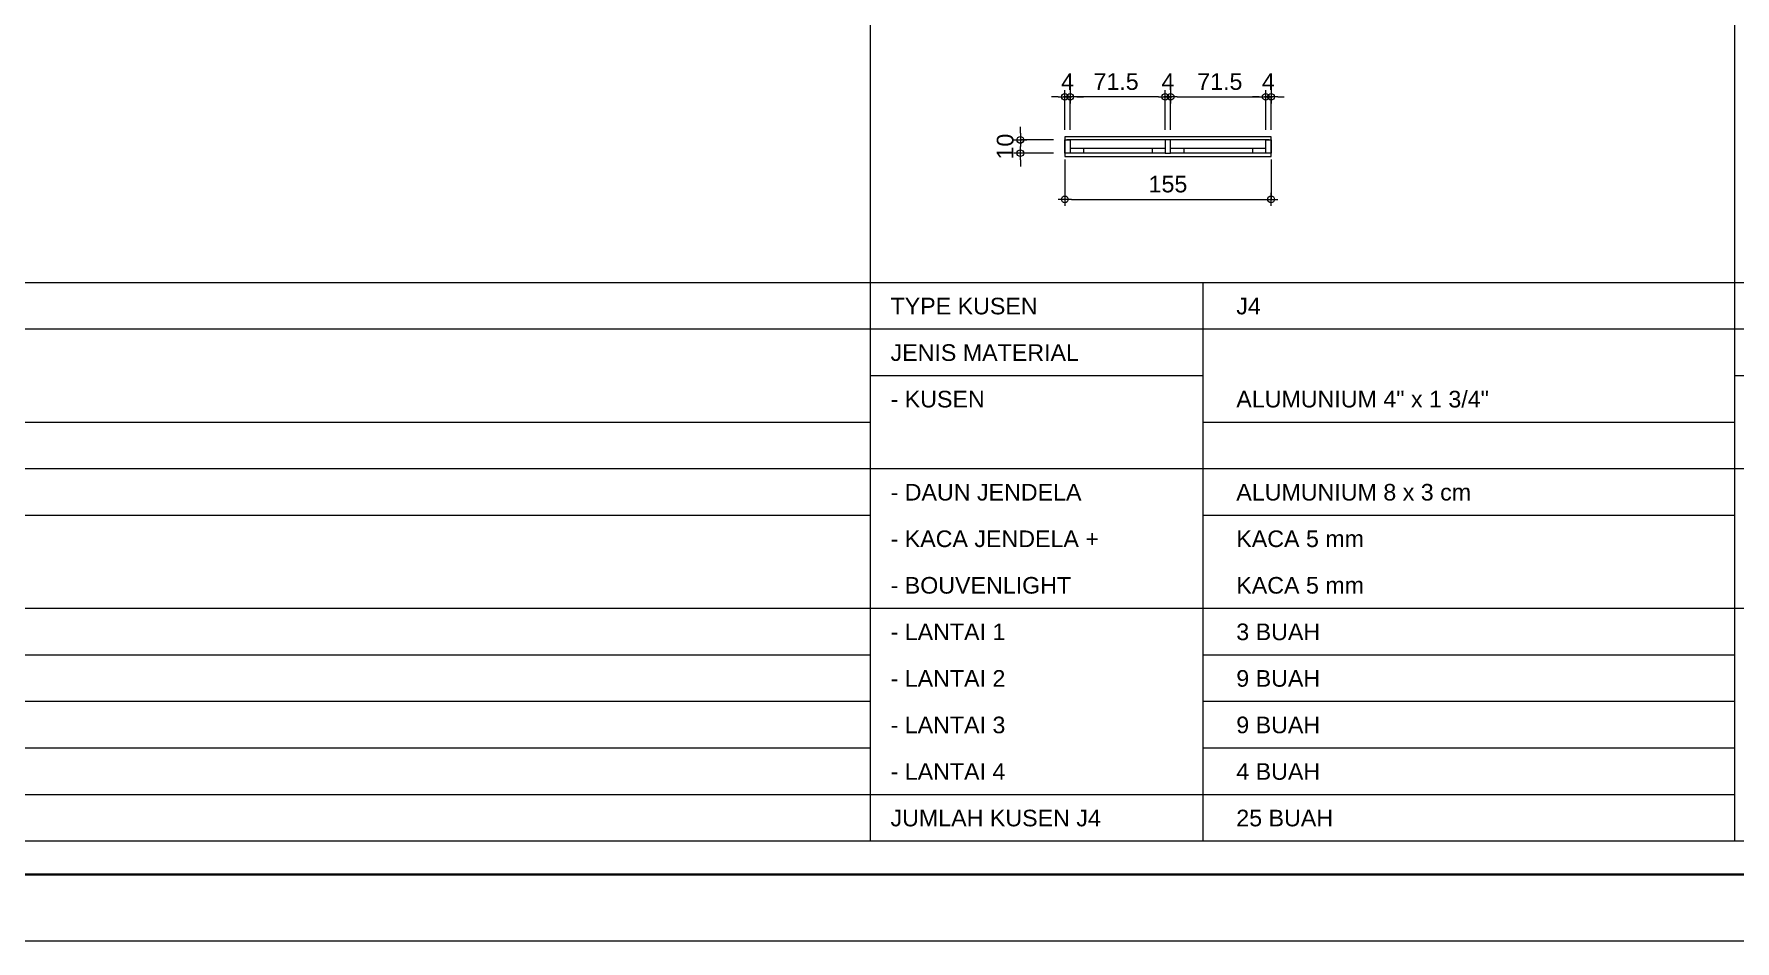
# Model space of a CAD drawing. Header units: millimetres. Extents: x -11 to 1625, y -267 to 180.
# Drawn here: x 1011.8 to 1037.38, y -102 to -88.36 of the extents above; entities that cross this region are included whole.
import ezdxf
from ezdxf.enums import TextEntityAlignment as Align

# ---------------------------------------------------------------- set-up
doc = ezdxf.new("R2010")
doc.units = ezdxf.units.MM
for name, color, linetype, lineweight in [('GRS KOP', 1, 'Continuous', 35), ('kop', 7, 'Continuous', 20), ('kus', 63, 'Continuous', 15), ('lan', 7, 'Continuous', 15), ('not', 7, 'Continuous', 20), ('u', 6, 'Continuous', 20)]:
    doc.layers.add(name, color=color, linetype=linetype, lineweight=lineweight)
doc.styles.add('BARU', font='complex.shx')
doc.styles.get("Standard").update_dxf_attribs({"font": 'ARIALUNI.TTF'})
doc.dimstyles.new('SK 50', dxfattribs={"dimtxt": 0.25, "dimasz": 0.1, "dimexe": 0, "dimexo": 0, "dimgap": 0.1, "dimtad": 1, "dimdec": 0, "dimlfac": 50, "dimzin": 12, "dimdsep": 46, "dimtxsty": 'Standard', "dimblk": 'BULAT', "dimcen": 0.1, "dimclrd": 256, "dimclre": 256, "dimclrt": 256, "dimadec": 0, "dimazin": 3, "dimtfac": 1, "dimtdec": 0, "dimtofl": 0, "dimtmove": 0, "dimatfit": 3, "dimldrblk": 'BULAT', "dimfxl": 0, "dimtolj": 1, "dimtzin": 0, "dimlwd": -1, "dimlwe": -1, "dimarcsym": 0})

# ---------------------------------------------------------------- blocks, each defined once
blk = doc.blocks.new('kop')
at = {"layer": 'GRS KOP'}
blk.add_lwpolyline([(1, 54), (83, 54), (83, 1), (1, 1)], close=True, dxfattribs=at)
at = {"layer": 'kop', "color": 7}
blk.add_line((0, 0), (84, 0), dxfattribs=at)
at = {"layer": 'kop', "style": 'BARU', "flags": 4}
for p, height in [((73.8, 5.4), 0.35), ((80.303, 5.382), 0.25), ((73.8, 4.9), 0.35), ((80.303, 4.882), 0.25), ((73.8, 4.4), 0.35), ((80.303, 4.382), 0.25)]:
    blk.add_attdef('-', p, '', height=height, dxfattribs=at)
at = {"layer": 'kop', "flags": 4}
for tag, p in [('AR-00', (78.057, 2.648)), ('00', (81.238, 2.647))]:
    blk.add_attdef(tag, text='', height=0.35, dxfattribs=at).set_placement(p, align=Align.MIDDLE)
blk = doc.blocks.new('BULAT')
for p, q in [((-1, 0), (1, 0)), ((0, -1), (0, 1))]:
    blk.add_line(p, q)
blk.add_circle((0, 0), 0.5)
blk = doc.blocks.new('*D2163')
at = {"layer": 'Defpoints', "color": 0, "ltscale": 0.15}
for p in [(1028.889, -89.303), (1028.809, -89.803), (1028.889, -89.803)]:
    blk.add_point(p, dxfattribs=at)
at = {"layer": 'u', "ltscale": 0.15}
for p, q in [((1028.709, -89.303), (1028.609, -89.303)), ((1028.809, -89.803), (1028.809, -89.303)), ((1028.889, -89.803), (1028.889, -89.303)), ((1028.989, -89.303), (1029.089, -89.303))]:
    blk.add_line(p, q, dxfattribs=at)
at = {"layer": 'u', "ltscale": 0.15, "xscale": 0.1, "yscale": 0.1, "zscale": 0.1}
blk.add_blockref('BULAT', (1028.809, -89.303), dxfattribs=at)
at = {"layer": 'u', "ltscale": 0.15, "xscale": 0.1, "yscale": 0.1, "zscale": 0.1, "rotation": 180}
blk.add_blockref('BULAT', (1028.889, -89.303), dxfattribs=at)
at = {"layer": 'u', "ltscale": 0.15, "insert": (1028.849, -89.078), "char_height": 0.25, "attachment_point": 5}
blk.add_mtext('\\A1;4', dxfattribs=at)
blk = doc.blocks.new('*D2164')
at = {"layer": 'Defpoints', "color": 0, "ltscale": 0.15}
for p in [(1030.319, -89.303), (1028.889, -89.803), (1030.319, -89.803)]:
    blk.add_point(p, dxfattribs=at)
at = {"layer": 'u', "ltscale": 0.15}
for p, q in [((1028.889, -89.803), (1028.889, -89.303)), ((1028.989, -89.303), (1030.219, -89.303)), ((1030.319, -89.803), (1030.319, -89.303))]:
    blk.add_line(p, q, dxfattribs=at)
at = {"layer": 'u', "ltscale": 0.15, "xscale": 0.1, "yscale": 0.1, "zscale": 0.1, "rotation": 180}
blk.add_blockref('BULAT', (1028.889, -89.303), dxfattribs=at)
at = {"layer": 'u', "ltscale": 0.15, "xscale": 0.1, "yscale": 0.1, "zscale": 0.1}
blk.add_blockref('BULAT', (1030.319, -89.303), dxfattribs=at)
at = {"layer": 'u', "ltscale": 0.15, "insert": (1029.629, -89.076), "char_height": 0.25, "attachment_point": 5}
blk.add_mtext('\\A1;71.5', dxfattribs=at)
blk = doc.blocks.new('*D2165')
at = {"layer": 'Defpoints', "color": 0, "ltscale": 0.15}
for p in [(1030.399, -89.303), (1030.319, -89.803), (1030.399, -89.803)]:
    blk.add_point(p, dxfattribs=at)
at = {"layer": 'u', "ltscale": 0.15}
for p, q in [((1030.219, -89.303), (1030.119, -89.303)), ((1030.319, -89.803), (1030.319, -89.303)), ((1030.399, -89.803), (1030.399, -89.303)), ((1030.499, -89.303), (1030.599, -89.303))]:
    blk.add_line(p, q, dxfattribs=at)
at = {"layer": 'u', "ltscale": 0.15, "xscale": 0.1, "yscale": 0.1, "zscale": 0.1}
blk.add_blockref('BULAT', (1030.319, -89.303), dxfattribs=at)
at = {"layer": 'u', "ltscale": 0.15, "xscale": 0.1, "yscale": 0.1, "zscale": 0.1, "rotation": 180}
blk.add_blockref('BULAT', (1030.399, -89.303), dxfattribs=at)
at = {"layer": 'u', "ltscale": 0.15, "insert": (1030.359, -89.078), "char_height": 0.25, "attachment_point": 5}
blk.add_mtext('\\A1;4', dxfattribs=at)
blk = doc.blocks.new('*D2166')
at = {"layer": 'Defpoints', "color": 0, "ltscale": 0.15}
for p in [(1027.299, -90.246), (1030.399, -90.246), (1030.399, -90.846)]:
    blk.add_point(p, dxfattribs=at)
at = {"layer": 'u', "ltscale": 0.15}
for p, q in [((1027.299, -90.246), (1027.299, -90.846)), ((1030.399, -90.246), (1030.399, -90.846)), ((1027.399, -90.846), (1030.299, -90.846))]:
    blk.add_line(p, q, dxfattribs=at)
at = {"layer": 'u', "ltscale": 0.15, "xscale": 0.1, "yscale": 0.1, "zscale": 0.1, "rotation": 180}
blk.add_blockref('BULAT', (1027.299, -90.846), dxfattribs=at)
at = {"layer": 'u', "ltscale": 0.15, "xscale": 0.1, "yscale": 0.1, "zscale": 0.1}
blk.add_blockref('BULAT', (1030.399, -90.846), dxfattribs=at)
at = {"layer": 'u', "ltscale": 0.15, "insert": (1028.849, -90.618), "char_height": 0.25, "attachment_point": 5}
blk.add_mtext('\\A1;155', dxfattribs=at)
blk = doc.blocks.new('*D2167')
at = {"layer": 'Defpoints', "color": 0, "ltscale": 0.15}
for p in [(1026.629, -89.953), (1027.129, -89.953), (1027.129, -90.153)]:
    blk.add_point(p, dxfattribs=at)
at = {"layer": 'u', "ltscale": 0.15}
for p, q in [((1026.629, -89.853), (1026.629, -89.753)), ((1027.129, -89.953), (1026.629, -89.953)), ((1027.129, -90.153), (1026.629, -90.153)), ((1026.629, -90.253), (1026.629, -90.353))]:
    blk.add_line(p, q, dxfattribs=at)
at = {"layer": 'u', "ltscale": 0.15, "xscale": 0.1, "yscale": 0.1, "zscale": 0.1}
for p, rotation in [((1026.629, -89.953), 270), ((1026.629, -90.153), 90)]:
    blk.add_blockref('BULAT', p, dxfattribs=dict(at, rotation=rotation))
at = {"layer": 'u', "ltscale": 0.15, "insert": (1026.402, -90.053), "char_height": 0.25, "attachment_point": 5, "rotation": 90}
blk.add_mtext('\\A1;10', dxfattribs=at)
blk = doc.blocks.new('*D3242')
at = {"layer": 'Defpoints', "color": 0, "ltscale": 0.15}
for p in [(1027.379, -89.303), (1027.379, -89.803), (1028.809, -89.803)]:
    blk.add_point(p, dxfattribs=at)
at = {"layer": 'u', "ltscale": 0.15}
for p, q in [((1027.379, -89.803), (1027.379, -89.303)), ((1028.709, -89.303), (1027.479, -89.303)), ((1028.809, -89.803), (1028.809, -89.303))]:
    blk.add_line(p, q, dxfattribs=at)
at = {"layer": 'u', "ltscale": 0.15, "xscale": 0.1, "yscale": 0.1, "zscale": 0.1, "rotation": 180}
blk.add_blockref('BULAT', (1027.379, -89.303), dxfattribs=at)
at = {"layer": 'u', "ltscale": 0.15, "xscale": 0.1, "yscale": 0.1, "zscale": 0.1}
blk.add_blockref('BULAT', (1028.809, -89.303), dxfattribs=at)
at = {"layer": 'u', "ltscale": 0.15, "insert": (1028.069, -89.076), "char_height": 0.25, "attachment_point": 5}
blk.add_mtext('\\A1;71.5', dxfattribs=at)
blk = doc.blocks.new('*D3243')
at = {"layer": 'Defpoints', "color": 0, "ltscale": 0.15}
for p in [(1027.299, -89.303), (1027.299, -89.803), (1027.379, -89.803)]:
    blk.add_point(p, dxfattribs=at)
at = {"layer": 'u', "ltscale": 0.15}
for p, q in [((1027.199, -89.303), (1027.099, -89.303)), ((1027.299, -89.803), (1027.299, -89.303)), ((1027.379, -89.803), (1027.379, -89.303)), ((1027.479, -89.303), (1027.579, -89.303))]:
    blk.add_line(p, q, dxfattribs=at)
at = {"layer": 'u', "ltscale": 0.15, "xscale": 0.1, "yscale": 0.1, "zscale": 0.1}
blk.add_blockref('BULAT', (1027.299, -89.303), dxfattribs=at)
at = {"layer": 'u', "ltscale": 0.15, "xscale": 0.1, "yscale": 0.1, "zscale": 0.1, "rotation": 180}
blk.add_blockref('BULAT', (1027.379, -89.303), dxfattribs=at)
at = {"layer": 'u', "ltscale": 0.15, "insert": (1027.339, -89.078), "char_height": 0.25, "attachment_point": 5}
blk.add_mtext('\\A1;4', dxfattribs=at)

msp = doc.modelspace()

# ---------------------------------------------------------------- linework, layer by layer
at = {"layer": 'kus'}
for p, q in [((1028.8094021, -89.953488), (1027.3294021, -89.953488)), ((1030.3694021, -89.953488), (1028.8894021, -89.953488)), ((1028.8094021, -90.153488), (1027.3294021, -90.153488)), ((1028.8094021, -90.083488), (1027.3794021, -90.083488)), ((1027.5794021, -90.083488), (1027.5794021, -90.153488)), ((1028.6094021, -90.083488), (1028.6094021, -90.153488)), ((1030.3194021, -90.083488), (1028.8894021, -90.083488)), ((1030.3694021, -90.153488), (1028.8894021, -90.153488)), ((1029.0894021, -90.083488), (1029.0894021, -90.153488)), ((1030.1194021, -90.083488), (1030.1194021, -90.153488))]:
    msp.add_line(p, q, dxfattribs=at)
for points in [[(1027.3794021, -90.153488), (1027.2994021, -90.153488), (1027.2994021, -89.953488), (1027.3794021, -89.953488)], [(1028.8094021, -90.153488), (1028.8894021, -90.153488), (1028.8894021, -89.953488), (1028.8094021, -89.953488)], [(1030.3994021, -90.153488), (1030.3194021, -90.153488), (1030.3194021, -89.953488), (1030.3994021, -89.953488)]]:
    msp.add_lwpolyline(points, close=True, dxfattribs=at)
at = {"layer": 'lan'}
for p, q in [((1024.3767497, -100.5007773), (1024.3767497, -74.6383231)), ((1037.3767497, -100.5007773), (1037.3767497, -74.6383231)), ((1050.3767497, -92.1007773), (1001.185907, -92.1007773)), ((1029.3767497, -100.5007773), (1029.3767497, -92.1007773)), ((1024.3767497, -92.8007773), (1001.185907, -92.8007773)), ((1037.3767497, -92.8007773), (1024.3767497, -92.8007773)), ((1050.3767497, -92.8007773), (1037.3767497, -92.8007773)), ((1029.3767497, -93.5007773), (1024.3767497, -93.5007773)), ((1042.3767497, -93.5007773), (1037.3767497, -93.5007773)), ((1024.3767497, -94.2007773), (1006.185907, -94.2007773)), ((1037.3767497, -94.2007773), (1029.3767497, -94.2007773)), ((1024.3767497, -94.9007773), (1001.185907, -94.9007773)), ((1037.3767497, -94.9007773), (1024.3767497, -94.9007773)), ((1050.3767497, -94.9007773), (1037.3767497, -94.9007773)), ((1024.3767497, -95.6007773), (1006.185907, -95.6007773)), ((1037.3767497, -95.6007773), (1029.3767497, -95.6007773)), ((1024.3767497, -97.0007773), (1001.185907, -97.0007773)), ((1037.3767497, -97.0007773), (1024.3767497, -97.0007773)), ((1050.3767497, -97.0007773), (1037.3767497, -97.0007773)), ((1024.3767497, -97.7007773), (1006.185907, -97.7007773)), ((1037.3767497, -97.7007773), (1029.3767497, -97.7007773)), ((1024.3767497, -98.4007773), (1006.185907, -98.4007773)), ((1037.3767497, -98.4007773), (1029.3767497, -98.4007773)), ((1024.3767497, -99.1007773), (1006.185907, -99.1007773)), ((1037.3767497, -99.1007773), (1029.3767497, -99.1007773)), ((1024.3767497, -99.8007773), (1001.185907, -99.8007773)), ((1037.3767497, -99.8007773), (1024.3767497, -99.8007773)), ((1050.3767497, -100.5007773), (1001.185907, -100.5007773))]:
    msp.add_line(p, q, dxfattribs=at)
msp.add_lwpolyline([(1030.3994021, -89.903488), (1027.2994021, -89.903488), (1027.2994021, -90.203488), (1030.3994021, -90.203488)], close=True, dxfattribs=at)

# ---------------------------------------------------------------- block references
at = {"layer": 'kop'}
msp.add_blockref('kop', (995.2141622, -102), dxfattribs=at)

# ---------------------------------------------------------------- texts
at = {"layer": 'not'}
for s, p in [('TYPE KUSEN', (1024.6767497, -92.5757773)), ('J4', (1029.8767497, -92.5757773)), ('JENIS MATERIAL', (1024.6767497, -93.2757773)), ('- KUSEN', (1024.6767497, -93.9757773)), ('ALUMUNIUM 4" x 1 3/4"', (1029.8767497, -93.9757773)), ('- DAUN JENDELA', (1024.6767497, -95.3757773)), ('ALUMUNIUM 8 x 3 cm', (1029.8767497, -95.3757773)), ('- KACA JENDELA +', (1024.6767497, -96.0757773)), ('KACA 5 mm', (1029.8767497, -96.0757773)), ('- BOUVENLIGHT', (1024.6767497, -96.7757773)), ('KACA 5 mm', (1029.8767497, -96.7757773)), ('- LANTAI 1', (1024.6767497, -97.4757773)), ('3 BUAH', (1029.8767497, -97.4757773)), ('- LANTAI 2', (1024.6767497, -98.1757773)), ('9 BUAH', (1029.8767497, -98.1757773)), ('- LANTAI 3', (1024.6767497, -98.8757773)), ('9 BUAH', (1029.8767497, -98.8757773)), ('- LANTAI 4', (1024.6767497, -99.5757773)), ('4 BUAH', (1029.8767497, -99.5757773)), ('JUMLAH KUSEN J4', (1024.6767497, -100.2757773)), ('25 BUAH', (1029.8767497, -100.2757773))]:
    msp.add_text(s, height=0.25, dxfattribs=at).set_placement(p)

# ---------------------------------------------------------------- dimensions: what is measured, and where the dimension line sits
at = {"layer": 'u', "ltscale": 0.15}
for base, p1, p2, angle, picture, middle in [((1027.2994021, -89.303488), (1027.3794021, -89.803488), (1027.2994021, -89.803488), 180, '*D3243', (1027.3394021, -89.303488)), ((1026.6294021, -89.953488), (1027.1294021, -90.153488), (1027.1294021, -89.953488), 90, '*D2167', (1026.6294021, -90.053488))]:
    dim = msp.add_linear_dim(base=base, p1=p1, p2=p2, angle=angle, dimstyle='SK 50', dxfattribs=at)
    dim.commit()
    dim.dimension.update_dxf_attribs({"geometry": picture, "text_midpoint": middle, "dimtype": 160})
dim = msp.add_linear_dim(base=(1027.3794021, -89.303488), p1=(1028.8094021, -89.803488), p2=(1027.3794021, -89.803488), angle=180, dimstyle='SK 50', override={"dimdec": 1}, dxfattribs=at)
dim.commit()
dim.dimension.update_dxf_attribs({"geometry": '*D3242', "text_midpoint": (1028.0694021, -89.303488), "dimtype": 160})
for base, p1, p2, picture, middle in [((1028.8894021, -89.303488), (1028.8094021, -89.803488), (1028.8894021, -89.803488), '*D2163', (1028.8494021, -89.303488)), ((1030.3994021, -89.303488), (1030.3194021, -89.803488), (1030.3994021, -89.803488), '*D2165', (1030.3594021, -89.303488)), ((1030.3994021, -90.8462238), (1027.2994021, -90.2462238), (1030.3994021, -90.2462238), '*D2166', (1028.8494021, -90.8462238))]:
    dim = msp.add_linear_dim(base=base, p1=p1, p2=p2, dimstyle='SK 50', dxfattribs=at)
    dim.commit()
    dim.dimension.update_dxf_attribs({"geometry": picture, "text_midpoint": middle, "dimtype": 160})
dim = msp.add_linear_dim(base=(1030.3194021, -89.303488), p1=(1028.8894021, -89.803488), p2=(1030.3194021, -89.803488), dimstyle='SK 50', override={"dimdec": 1}, dxfattribs=at)
dim.commit()
dim.dimension.update_dxf_attribs({"geometry": '*D2164', "text_midpoint": (1029.6294021, -89.303488), "dimtype": 160})

doc.saveas('drawing.dxf')
